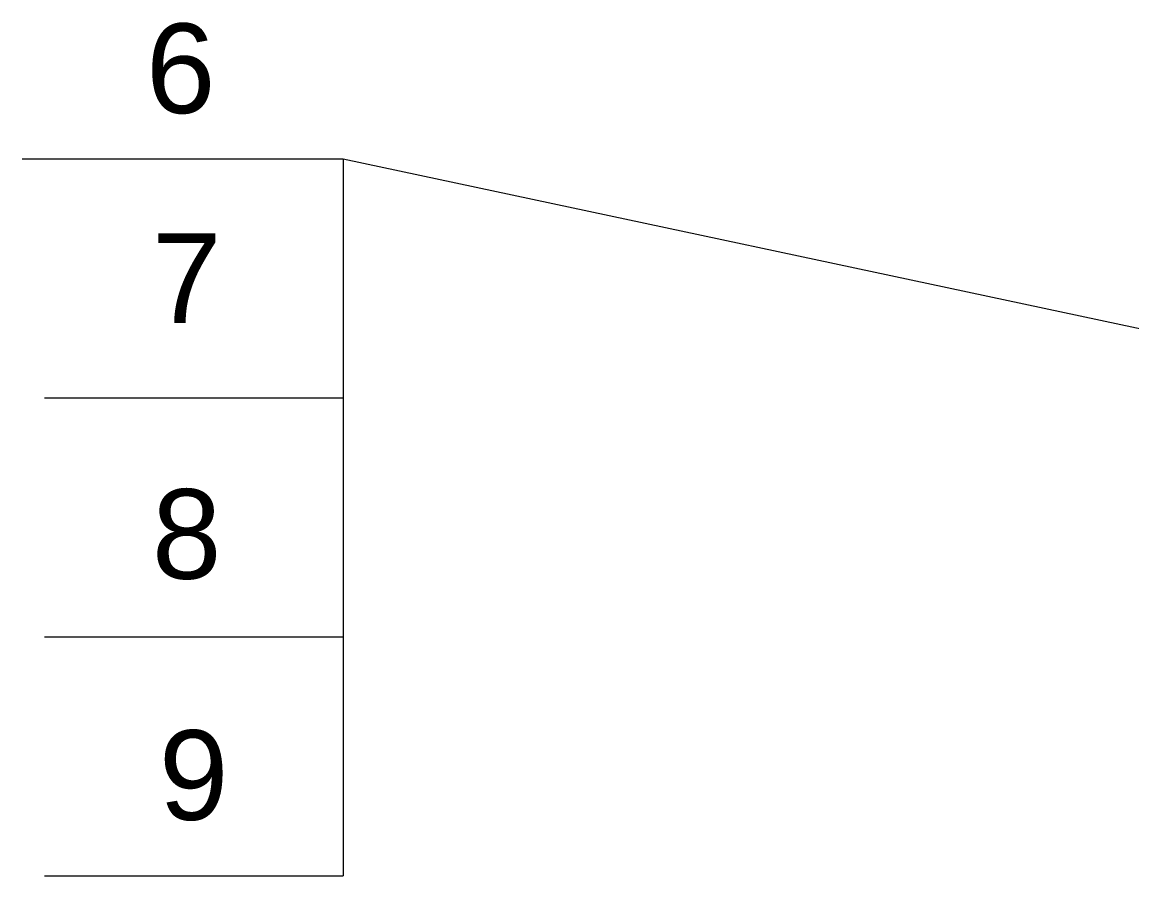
# Model space of a CAD drawing. Header units: millimetres. Extents: x 3219 to 51106, y -14166 to 2063.
# Drawn here: x 5478.2 to 5515.35, y 1958.42 to 1987 of the extents above; entities that cross this region are included whole.
import ezdxf

# ---------------------------------------------------------------- set-up
doc = ezdxf.new("R2010")
doc.units = ezdxf.units.MM
doc.layers.get('0').update_dxf_attribs({"lineweight": 53})
doc.layers.add('Размеры', color=2, linetype='Continuous', lineweight=18)
doc.styles.add('Arial', font='arial.ttf', dxfattribs={"height": 3})
doc.dimstyles.new('Arial', dxfattribs={"dimscale": 0, "dimtxt": 3, "dimasz": 3, "dimexe": 2, "dimexo": 0, "dimgap": 2, "dimtad": 1, "dimtoh": 1, "dimdec": 1, "dimrnd": 0.1, "dimzin": 9, "dimtxsty": 'Arial', "dimblk": 'OPEN', "dimcen": -3, "dimdle": 1.25, "dimclrd": 256, "dimclre": 256, "dimclrt": 256, "dimadec": 1, "dimazin": 2, "dimtfac": 1, "dimtdec": 1, "dimtmove": 0, "dimatfit": 3, "dimldrblk": 'DOTSMALL', "dimfxl": 2, "dimtvp": 1.5, "dimtolj": 1, "dimtzin": 1, "dimlwd": -1, "dimarcsym": 0})

# ---------------------------------------------------------------- blocks, each defined once
blk = doc.blocks.new('_DotSmall')
at = {"color": 0, "linetype": 'ByBlock', "const_width": 0.5}
blk.add_lwpolyline([(-0.0625, 0, 1), (0.0625, 0, 1)], format="xyb", close=True, dxfattribs=at)
blk = doc.blocks.new('_Open')
at = {"color": 0, "linetype": 'ByBlock', "lineweight": -2}
for p, q in [((-1, 0.1667), (0, 0)), ((-1, -0.1667), (0, 0)), ((0, 0), (-1, 0))]:
    blk.add_line(p, q, dxfattribs=at)

msp = doc.modelspace()

# ---------------------------------------------------------------- linework, layer by layer
at = {"layer": 'Размеры'}
for p, q in [((5488.939, 1982.416), (5488.939, 1974.416)), ((5478.939, 1974.416), (5488.939, 1974.416)), ((5488.939, 1974.416), (5488.939, 1966.416)), ((5478.939, 1966.416), (5488.939, 1966.416)), ((5488.939, 1966.416), (5488.939, 1958.416)), ((5478.939, 1958.416), (5488.939, 1958.416))]:
    msp.add_line(p, q, dxfattribs=at)

# ---------------------------------------------------------------- texts
at = {"char_height": 3, "width": 10.87433, "attachment_point": 5, "style": 'Arial'}
for s, insert in [('6', (5483.502, 1985.433)), ('7', (5483.704, 1978.429)), ('8', (5483.704, 1969.842)), ('9', (5483.939, 1961.768))]:
    msp.add_mtext(s, dxfattribs=dict(at, insert=insert))

# ---------------------------------------------------------------- leaders
at = {"layer": 'Размеры'}
msp.add_leader([(5531.464, 1973.348), (5488.939, 1982.416), (5478.195, 1982.416)], dimstyle='Arial', override={"dimscale": 1, "dimasz": 5, "dimtad": 0}, dxfattribs=at)

doc.saveas('drawing.dxf')
